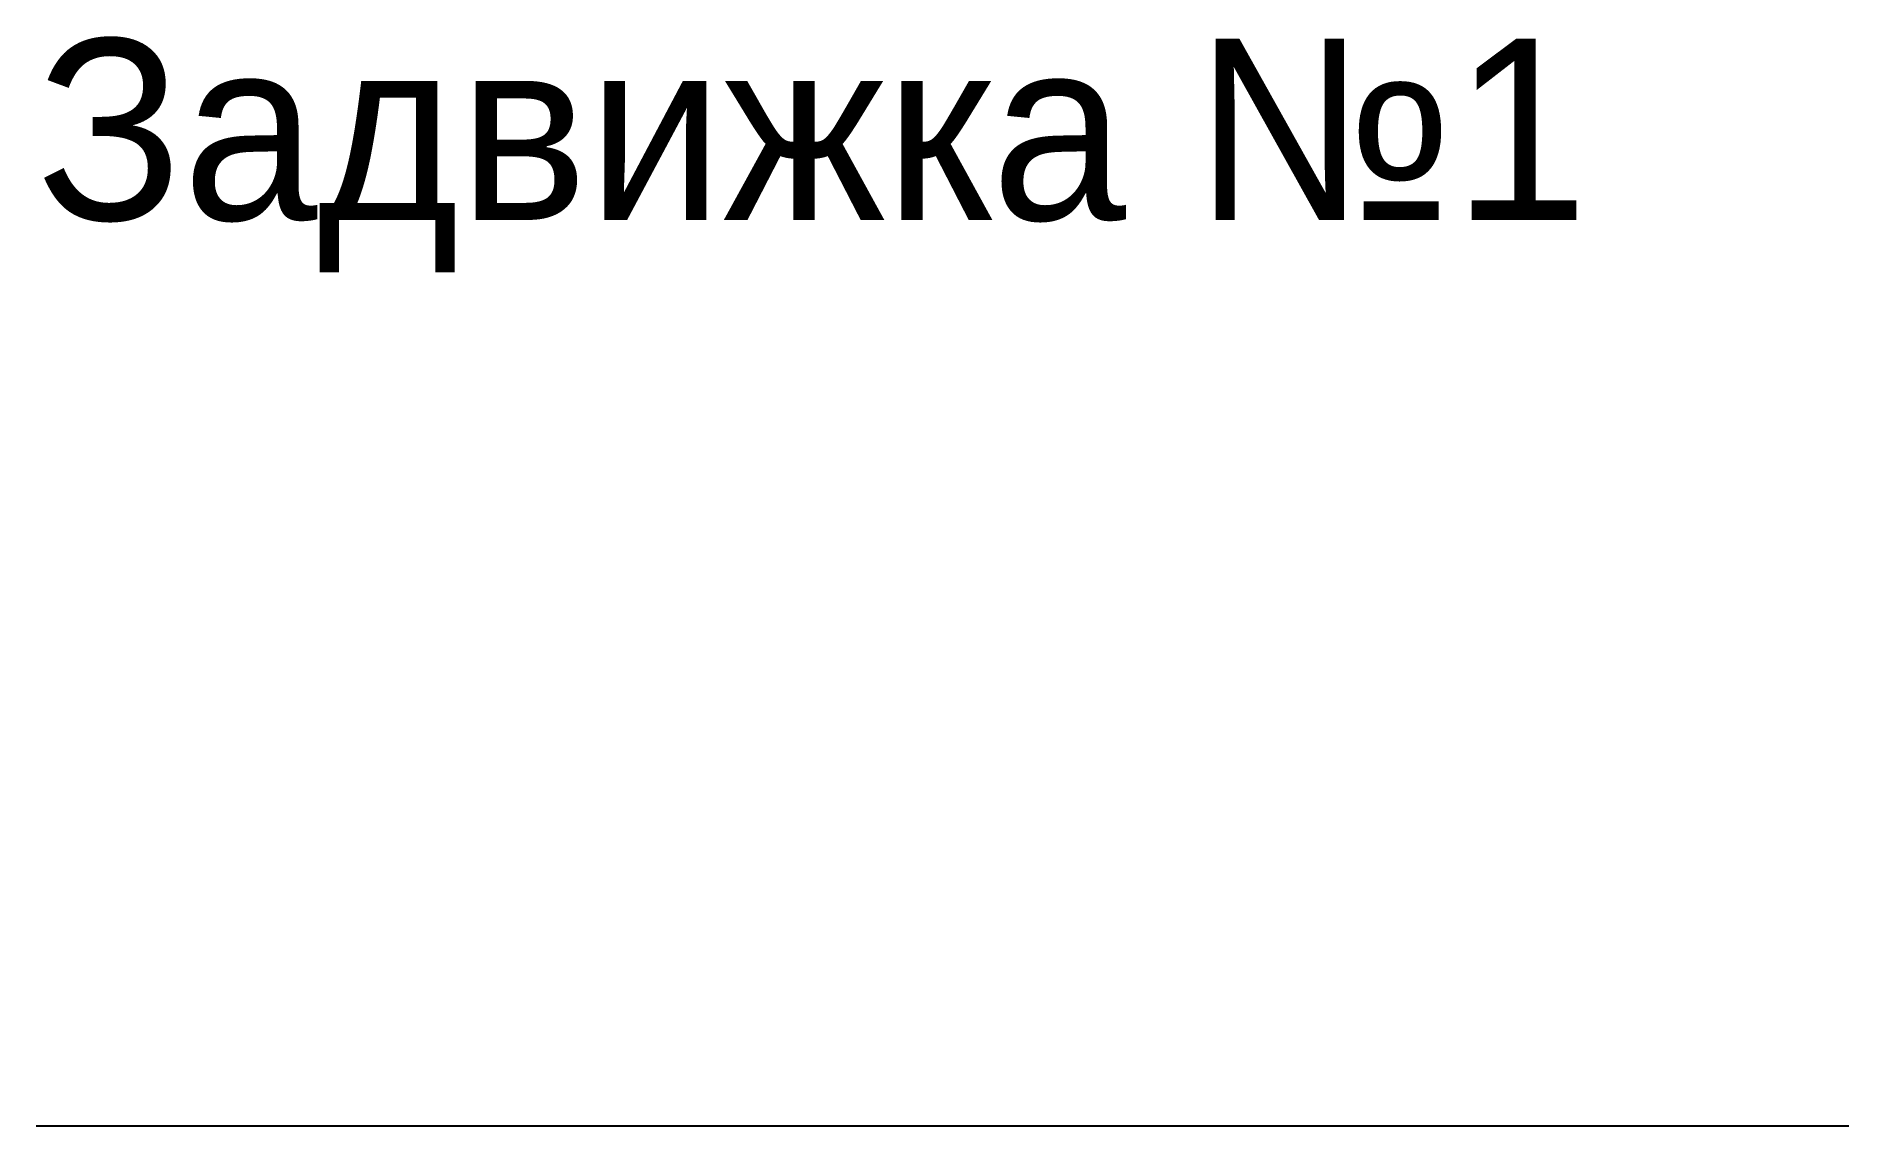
# Model space of a CAD drawing. Header units: metres. Extents: x 0 to 10, y 0 to 6.
import ezdxf

# ---------------------------------------------------------------- set-up
doc = ezdxf.new("R2010")
doc.units = ezdxf.units.M
doc.layers.add('Трубы', color=3, linetype='CONTINUOUS')

msp = doc.modelspace()

# ---------------------------------------------------------------- linework, layer by layer
at = {"layer": 'Трубы'}
msp.add_line((0, 0), (10, 0), dxfattribs=at)

# ---------------------------------------------------------------- texts
msp.add_text('Задвижка №1', height=1, dxfattribs=at).set_placement((0, 5))

doc.saveas('drawing.dxf')
